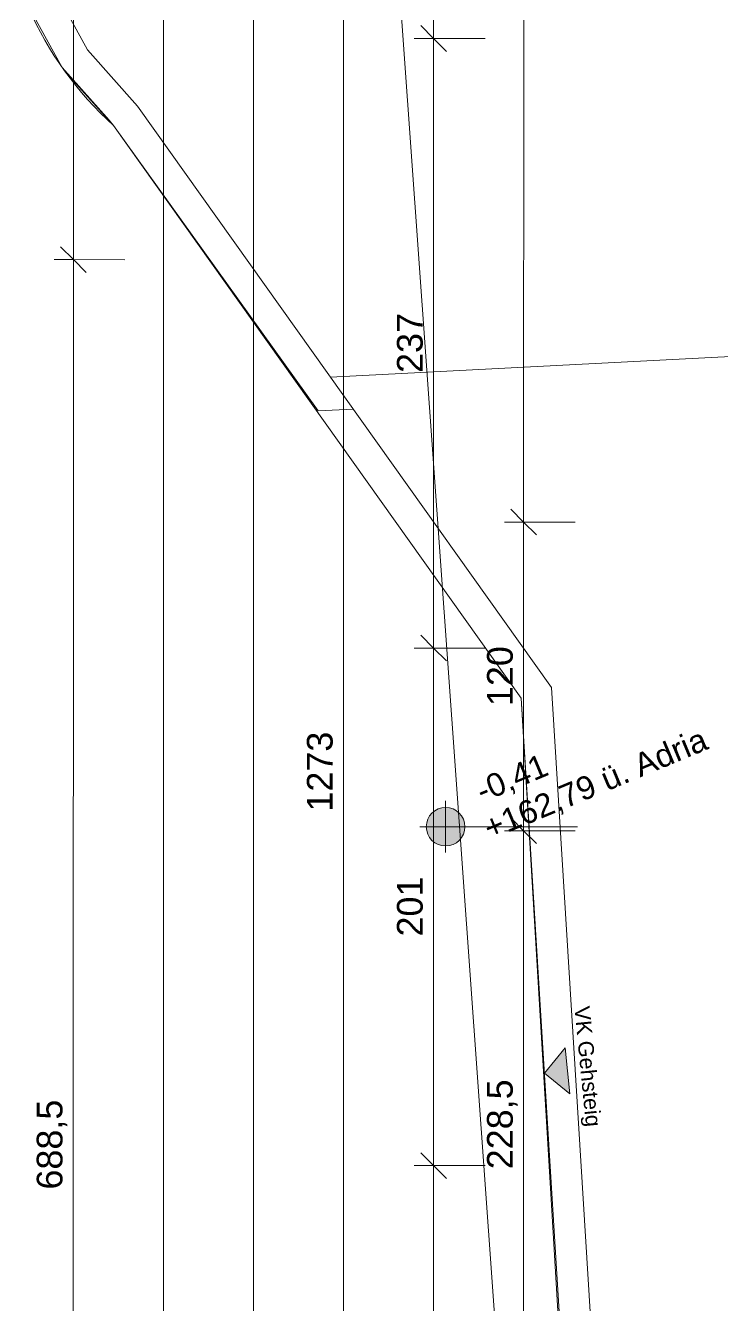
# Model space of a CAD drawing. Header units: metres. Extents: x -67.4 to -19.1, y 43.9 to 93.
# Drawn here: x -60.157 to -57.449, y 71.722 to 76.697 of the extents above; entities that cross this region are included whole.
import ezdxf

# ---------------------------------------------------------------- set-up
doc = ezdxf.new("R2010")
doc.units = ezdxf.units.M
for name, color, linetype, lineweight in [('A-DETL-GENF_', 92, 'Continuous', 13), ('A-DETL-THIN', 151, 'Continuous', 5), ('A_2D', 7, 'Continuous', 13), ('A_Bemassung-50_', 4, 'Continuous', 9), ('A_Bemassung_', 4, 'Continuous', 9), ('G-ANNO-DIMS_', 111, 'Continuous', 9), ('Geländevolumenkörper', 7, 'Continuous', 5), ('Sekundäre Höhenlinien', 250, 'Continuous', 5), ('Text', 130, 'Continuous', 9)]:
    doc.layers.add(name, color=color, linetype=linetype, lineweight=lineweight)
doc.styles.add('Arial_2', font='arial.ttf', dxfattribs={"height": 0.09})
doc.styles.add('Arial_5', font='arial.ttf', dxfattribs={"height": 0.1})
doc.styles.add('Arial_6', font='arial.ttf', dxfattribs={"height": 0.06})
doc.dimstyles.new('WGA-Bemaßung', dxfattribs={"dimscale": 0.3048, "dimtxt": 0.102026, "dimasz": 0.328084, "dimexe": 0.246063, "dimexo": 0.0625, "dimgap": 0.04101, "dimtad": 1, "dimdec": 1, "dimlfac": 100, "dimrnd": 0.5, "dimdsep": 46, "dimtxsty": 'Arial_5', "dimblk1": 'OBLIQUE', "dimblk2": 'OBLIQUE', "dimsah": 1, "dimcen": 0.09, "dimdle": 0.246063, "dimazin": 2, "dimtfac": 1, "dimtdec": 4, "dimtix": 1, "dimtmove": 0, "dimatfit": 3, "dimfxl": 0.656168, "dimfxlon": 1, "dimtvp": 1, "dimtolj": 1, "dimtzin": 0, "dimarcsym": 2})

# ---------------------------------------------------------------- blocks, each defined once
blk = doc.blocks.new('DIMBLOCK47-263_PP_00EG_BT2')
at = {"layer": 'A_Bemassung-50_', "lineweight": 35, "transparency": 16777216}
for p, q in [((-59.9708, 82.9801), (-60.0207, 83.0301)), ((-59.9708, 82.9801), (-59.9208, 82.9301)), ((-59.971, 75.7869), (-60.021, 75.8369)), ((-59.971, 75.7869), (-59.921, 75.7369))]:
    blk.add_line(p, q, dxfattribs=at)
at = {"layer": 'A_Bemassung-50_', "transparency": 16777216}
for p, q in [((-59.9708, 82.9801), (-60.0458, 82.9801)), ((-59.9708, 82.9801), (-59.971, 75.7869)), ((-59.9708, 82.9801), (-59.7708, 82.9801)), ((-59.971, 75.7869), (-60.046, 75.7869)), ((-59.971, 75.7869), (-59.771, 75.7868))]:
    blk.add_line(p, q, dxfattribs=at)
at = {"layer": 'A_Bemassung-50_', "color": 0, "transparency": 16777216, "insert": (-60.1132, 79.21), "char_height": 0.1, "width": 0.416266, "attachment_point": 1, "rotation": 90, "line_spacing_factor": 0.941778, "style": 'Arial_5'}
blk.add_mtext('719,5', dxfattribs=at)
blk = doc.blocks.new('_Oblique')
at = {"color": 0, "linetype": 'ByBlock', "lineweight": -2}
blk.add_line((-0.5, -0.5), (0.5, 0.5), dxfattribs=at)
blk = doc.blocks.new('DIMBLOCK48-263_PP_00EG_BT2')
at = {"layer": 'A_Bemassung-50_', "lineweight": 35, "transparency": 16777216}
for p, q in [((-59.971, 75.7869), (-60.021, 75.8369)), ((-59.971, 75.7869), (-59.921, 75.7369)), ((-59.9712, 68.9042), (-60.0212, 68.9542)), ((-59.9712, 68.9042), (-59.9212, 68.8542))]:
    blk.add_line(p, q, dxfattribs=at)
at = {"layer": 'A_Bemassung-50_', "transparency": 16777216}
for p, q in [((-59.971, 75.7869), (-60.046, 75.7869)), ((-59.971, 75.7869), (-59.9712, 68.9042)), ((-59.971, 75.7869), (-59.771, 75.7868)), ((-59.9712, 68.9042), (-60.0462, 68.9042)), ((-59.9712, 68.9042), (-59.7712, 68.9042))]:
    blk.add_line(p, q, dxfattribs=at)
at = {"layer": 'A_Bemassung-50_', "color": 0, "transparency": 16777216, "insert": (-60.1134, 72.1721), "char_height": 0.1, "width": 0.416266, "attachment_point": 1, "rotation": 90, "line_spacing_factor": 0.941778, "style": 'Arial_5'}
blk.add_mtext('688,5', dxfattribs=at)
blk = doc.blocks.new('DIMBLOCK54-263_PP_00EG_BT2')
at = {"layer": 'A_Bemassung-50_', "lineweight": 35, "transparency": 16777216}
for p, q in [((-59.6207, 83.2401), (-59.6707, 83.2901)), ((-59.6207, 83.2401), (-59.5707, 83.1901)), ((-59.6218, 47.652), (-59.6718, 47.702)), ((-59.6218, 47.652), (-59.5718, 47.602))]:
    blk.add_line(p, q, dxfattribs=at)
at = {"layer": 'A_Bemassung-50_', "transparency": 16777216}
for p, q in [((-59.6207, 83.3151), (-59.6218, 47.577)), ((-59.6207, 83.2401), (-59.6957, 83.2401)), ((-59.6207, 83.2401), (-59.4207, 83.2401)), ((-59.6218, 47.652), (-59.6968, 47.652)), ((-59.6218, 47.652), (-59.4218, 47.652))]:
    blk.add_line(p, q, dxfattribs=at)
at = {"layer": 'A_Bemassung-50_', "color": 0, "transparency": 16777216, "insert": (-59.7636, 65.2922), "char_height": 0.1, "width": 0.369177, "attachment_point": 1, "rotation": 90, "line_spacing_factor": 0.941778, "style": 'Arial_5'}
blk.add_mtext('3559', dxfattribs=at)
blk = doc.blocks.new('DIMBLOCK57-263_PP_00EG_BT2')
at = {"layer": 'A_Bemassung-50_', "lineweight": 35, "transparency": 16777216}
for p, q in [((-59.2708, 80.5194), (-59.3208, 80.5694)), ((-59.2708, 80.5194), (-59.2208, 80.4694)), ((-59.2718, 47.652), (-59.3218, 47.702)), ((-59.2718, 47.652), (-59.2218, 47.602))]:
    blk.add_line(p, q, dxfattribs=at)
at = {"layer": 'A_Bemassung-50_', "transparency": 16777216}
for p, q in [((-59.2708, 80.5194), (-59.3458, 80.5194)), ((-59.2708, 80.5194), (-59.2718, 47.577)), ((-59.2708, 80.5194), (-59.0708, 80.5194)), ((-59.2718, 47.652), (-59.3468, 47.652)), ((-59.2718, 47.652), (-59.0718, 47.652))]:
    blk.add_line(p, q, dxfattribs=at)
at = {"layer": 'A_Bemassung-50_', "color": 0, "transparency": 16777216, "insert": (-59.4136, 63.8738), "char_height": 0.1, "width": 0.50856, "attachment_point": 1, "rotation": 90, "line_spacing_factor": 0.941778, "style": 'Arial_5'}
blk.add_mtext('3286,5', dxfattribs=at)
blk = doc.blocks.new('DIMBLOCK101-263_PP_00EG_BT2')
at = {"layer": 'A_Bemassung-50_', "lineweight": 35, "transparency": 16777216}
for p, q in [((-58.5711, 72.2655), (-58.6211, 72.3155)), ((-58.5711, 72.2655), (-58.5211, 72.2155)), ((-58.5711, 70.2542), (-58.6211, 70.3042)), ((-58.5711, 70.2542), (-58.5211, 70.2042))]:
    blk.add_line(p, q, dxfattribs=at)
at = {"layer": 'A_Bemassung-50_', "transparency": 16777216}
for p, q in [((-58.5711, 72.2655), (-58.6461, 72.2655)), ((-58.5711, 70.2542), (-58.5711, 72.2655)), ((-58.5711, 72.2655), (-58.3711, 72.2655)), ((-58.5711, 70.2542), (-58.6461, 70.2542)), ((-58.5711, 70.2542), (-58.3711, 70.2542))]:
    blk.add_line(p, q, dxfattribs=at)
at = {"layer": 'A_Bemassung-50_', "color": 0, "transparency": 16777216, "insert": (-58.7134, 71.1445), "char_height": 0.1, "width": 0.276883, "attachment_point": 1, "rotation": 90, "line_spacing_factor": 0.941778, "style": 'Arial_5'}
blk.add_mtext('201', dxfattribs=at)
blk = doc.blocks.new('DIMBLOCK102-263_PP_00EG_BT2')
at = {"layer": 'A_Bemassung-50_', "lineweight": 35, "transparency": 16777216}
for p, q in [((-58.571, 74.2768), (-58.621, 74.3268)), ((-58.571, 74.2768), (-58.521, 74.2268)), ((-58.5711, 72.2655), (-58.6211, 72.3155)), ((-58.5711, 72.2655), (-58.5211, 72.2155))]:
    blk.add_line(p, q, dxfattribs=at)
at = {"layer": 'A_Bemassung-50_', "transparency": 16777216}
for p, q in [((-58.571, 74.2768), (-58.646, 74.2768)), ((-58.5711, 72.2655), (-58.571, 74.2768)), ((-58.571, 74.2768), (-58.371, 74.2768)), ((-58.5711, 72.2655), (-58.6461, 72.2655)), ((-58.5711, 72.2655), (-58.3711, 72.2655))]:
    blk.add_line(p, q, dxfattribs=at)
at = {"layer": 'A_Bemassung-50_', "color": 0, "transparency": 16777216, "insert": (-58.7134, 73.1558), "char_height": 0.1, "width": 0.276883, "attachment_point": 1, "rotation": 90, "line_spacing_factor": 0.941778, "style": 'Arial_5'}
blk.add_mtext('201', dxfattribs=at)
blk = doc.blocks.new('DIMBLOCK103-263_PP_00EG_BT2')
at = {"layer": 'A_Bemassung-50_', "lineweight": 35, "transparency": 16777216}
for p, q in [((-58.5709, 76.6466), (-58.6209, 76.6967)), ((-58.5709, 76.6466), (-58.5209, 76.5966)), ((-58.571, 74.2768), (-58.621, 74.3268)), ((-58.571, 74.2768), (-58.521, 74.2268))]:
    blk.add_line(p, q, dxfattribs=at)
at = {"layer": 'A_Bemassung-50_', "transparency": 16777216}
for p, q in [((-58.5709, 76.6466), (-58.6459, 76.6467)), ((-58.571, 74.2768), (-58.5709, 76.6466)), ((-58.5709, 76.6466), (-58.3709, 76.6466)), ((-58.571, 74.2768), (-58.646, 74.2768)), ((-58.571, 74.2768), (-58.371, 74.2768))]:
    blk.add_line(p, q, dxfattribs=at)
at = {"layer": 'A_Bemassung-50_', "color": 0, "transparency": 16777216, "insert": (-58.7133, 75.3464), "char_height": 0.1, "width": 0.276883, "attachment_point": 1, "rotation": 90, "line_spacing_factor": 0.941778, "style": 'Arial_5'}
blk.add_mtext('237', dxfattribs=at)
blk = doc.blocks.new('DIMBLOCK104-263_PP_00EG_BT2')
at = {"layer": 'A_Bemassung-50_', "lineweight": 35, "transparency": 16777216}
for p, q in [((-58.5707, 83.24), (-58.6207, 83.29)), ((-58.5707, 83.24), (-58.5207, 83.19)), ((-58.5709, 76.6466), (-58.6209, 76.6967)), ((-58.5709, 76.6466), (-58.5209, 76.5966))]:
    blk.add_line(p, q, dxfattribs=at)
at = {"layer": 'A_Bemassung-50_', "transparency": 16777216}
for p, q in [((-58.5709, 76.6466), (-58.5707, 83.315)), ((-58.5707, 83.24), (-58.6457, 83.24)), ((-58.5707, 83.24), (-58.3707, 83.24)), ((-58.5709, 76.6466), (-58.6459, 76.6467)), ((-58.5709, 76.6466), (-58.3709, 76.6466))]:
    blk.add_line(p, q, dxfattribs=at)
at = {"layer": 'A_Bemassung-50_', "color": 0, "transparency": 16777216, "insert": (-58.7132, 79.7699), "char_height": 0.1, "width": 0.416266, "attachment_point": 1, "rotation": 90, "line_spacing_factor": 0.941778, "style": 'Arial_5'}
blk.add_mtext('659,5', dxfattribs=at)
blk = doc.blocks.new('DIMBLOCK129-263_PP_00EG_BT2')
at = {"layer": 'A_Bemassung-50_', "lineweight": 35, "transparency": 16777216}
for p, q in [((-58.9208, 80.1594), (-58.9708, 80.2094)), ((-58.9208, 80.1594), (-58.8708, 80.1094)), ((-58.9212, 67.4307), (-58.9712, 67.4807)), ((-58.9212, 67.4307), (-58.8712, 67.3807))]:
    blk.add_line(p, q, dxfattribs=at)
at = {"layer": 'A_Bemassung-50_', "transparency": 16777216}
for p, q in [((-58.9208, 80.1594), (-58.9958, 80.1594)), ((-58.9212, 67.4307), (-58.9208, 80.1594)), ((-58.9208, 80.1594), (-58.7208, 80.1594)), ((-58.9212, 67.4307), (-58.9962, 67.4307)), ((-58.9212, 67.4307), (-58.7212, 67.4307))]:
    blk.add_line(p, q, dxfattribs=at)
at = {"layer": 'A_Bemassung-50_', "color": 0, "transparency": 16777216, "insert": (-59.0634, 73.6413), "char_height": 0.1, "width": 0.369177, "attachment_point": 1, "rotation": 90, "line_spacing_factor": 0.941778, "style": 'Arial_5'}
blk.add_mtext('1273', dxfattribs=at)
blk = doc.blocks.new('Höhenkoten - 018-7698952-263_PP_00EG_BT2')
at = {"layer": 'G-ANNO-DIMS_'}
h = blk.add_hatch(color=256, dxfattribs=at)
edge = h.paths.add_edge_path()
edge.add_line((0, 0), (0, 0.0015))
edge.add_arc((0, 0), 0.0015, 0, 90, ccw=False)
edge.add_line((0.0015, 0), (0, 0))
h = blk.add_hatch(color=256, dxfattribs=at)
edge = h.paths.add_edge_path()
edge.add_line((0, 0), (0, -0.0015))
edge.add_arc((0, 0), 0.0015, 180, 270, ccw=False)
edge.add_line((-0.0015, 0), (0, 0))
for p, q in [((0, 0), (0, 0.002)), ((-0.002, 0), (0.010242, 0)), ((0, 0), (0, -0.002))]:
    blk.add_line(p, q, dxfattribs=at)
blk.add_circle((0, 0), 0.0015, dxfattribs=at)
blk = doc.blocks.new('Höhenkoten - 018-55641-263_PP_00EG_BT2')
at = {"layer": 'G-ANNO-DIMS_'}
h = blk.add_hatch(color=256, dxfattribs=at)
edge = h.paths.add_edge_path()
edge.add_line((0, 0), (0, 0.0015))
edge.add_arc((0, 0), 0.0015, 0, 90, ccw=False)
edge.add_line((0.0015, 0), (0, 0))
h = blk.add_hatch(color=256, dxfattribs=at)
edge = h.paths.add_edge_path()
edge.add_line((0, 0), (0, -0.0015))
edge.add_arc((0, 0), 0.0015, 180, 270, ccw=False)
edge.add_line((-0.0015, 0), (0, 0))
for p, q in [((0, 0), (0, 0.002)), ((-0.002, 0), (0.010242, 0)), ((0, 0), (0, -0.002))]:
    blk.add_line(p, q, dxfattribs=at)
blk.add_circle((0, 0), 0.0015, dxfattribs=at)
blk = doc.blocks.new('DIMBLOCK312-263_PP_00EG_BT2')
at = {"layer": 'A_Bemassung-50_', "lineweight": 35, "transparency": 16777216}
for p, q in [((-58.2208, 80.3594), (-58.2708, 80.4094)), ((-58.2208, 80.3594), (-58.1708, 80.3094)), ((-58.221, 74.7668), (-58.271, 74.8168)), ((-58.221, 74.7668), (-58.171, 74.7168))]:
    blk.add_line(p, q, dxfattribs=at)
at = {"layer": 'A_Bemassung-50_', "transparency": 16777216}
for p, q in [((-58.2208, 80.3594), (-58.2958, 80.3594)), ((-58.2208, 80.3594), (-58.221, 74.7668)), ((-58.2208, 80.3594), (-58.0208, 80.3594)), ((-58.221, 74.7668), (-58.296, 74.7668)), ((-58.221, 74.7668), (-58.021, 74.7668))]:
    blk.add_line(p, q, dxfattribs=at)
at = {"layer": 'A_Bemassung-50_', "color": 0, "transparency": 16777216, "insert": (-58.3632, 77.3897), "char_height": 0.1, "width": 0.416266, "attachment_point": 1, "rotation": 90, "line_spacing_factor": 0.941778, "style": 'Arial_5'}
blk.add_mtext('559,5', dxfattribs=at)
blk = doc.blocks.new('DIMBLOCK313-263_PP_00EG_BT2')
at = {"layer": 'A_Bemassung-50_', "lineweight": 35, "transparency": 16777216}
for p, q in [((-58.221, 74.7668), (-58.271, 74.8168)), ((-58.221, 74.7668), (-58.171, 74.7168)), ((-58.221, 73.5668), (-58.271, 73.6168)), ((-58.221, 73.5668), (-58.171, 73.5168))]:
    blk.add_line(p, q, dxfattribs=at)
at = {"layer": 'A_Bemassung-50_', "transparency": 16777216}
for p, q in [((-58.221, 74.7668), (-58.296, 74.7668)), ((-58.221, 74.7668), (-58.221, 73.5668)), ((-58.221, 74.7668), (-58.021, 74.7668)), ((-58.221, 73.5668), (-58.296, 73.5668)), ((-58.221, 73.5668), (-58.021, 73.5668))]:
    blk.add_line(p, q, dxfattribs=at)
at = {"layer": 'A_Bemassung-50_', "color": 0, "transparency": 16777216, "insert": (-58.3633, 74.0514), "char_height": 0.1, "width": 0.276883, "attachment_point": 1, "rotation": 90, "line_spacing_factor": 0.941778, "style": 'Arial_5'}
blk.add_mtext('120', dxfattribs=at)
blk = doc.blocks.new('DIMBLOCK314-263_PP_00EG_BT2')
at = {"layer": 'A_Bemassung-50_', "lineweight": 35, "transparency": 16777216}
for p, q in [((-58.221, 73.5668), (-58.271, 73.6168)), ((-58.221, 73.5668), (-58.171, 73.5168)), ((-58.2211, 71.282), (-58.2711, 71.332)), ((-58.2211, 71.282), (-58.1711, 71.232))]:
    blk.add_line(p, q, dxfattribs=at)
at = {"layer": 'A_Bemassung-50_', "transparency": 16777216}
for p, q in [((-58.221, 73.5668), (-58.296, 73.5668)), ((-58.221, 73.5668), (-58.2211, 71.282)), ((-58.221, 73.5668), (-58.021, 73.5668)), ((-58.2211, 71.282), (-58.2961, 71.282)), ((-58.2211, 71.282), (-58.0211, 71.282))]:
    blk.add_line(p, q, dxfattribs=at)
at = {"layer": 'A_Bemassung-50_', "color": 0, "transparency": 16777216, "insert": (-58.3634, 72.2509), "char_height": 0.1, "width": 0.416266, "attachment_point": 1, "rotation": 90, "line_spacing_factor": 0.941778, "style": 'Arial_5'}
blk.add_mtext('228,5', dxfattribs=at)

msp = doc.modelspace()

# ---------------------------------------------------------------- hatches: boundary and pattern name
at = {"layer": 'A-DETL-GENF_'}
msp.add_hatch(color=7, dxfattribs=at).paths.add_polyline_path([(-58.042, 72.5445), (-58.0596, 72.7236), (-58.1404, 72.6252)])

# ---------------------------------------------------------------- linework, layer by layer
at = {"layer": 'A-DETL-THIN'}
for p, q in [((-58.231, 74.0823), (-59.8154, 76.3085)), ((-57.9479, 69.3491), (-58.231, 74.0823))]:
    msp.add_line(p, q, dxfattribs=at)
msp.add_arc((-58.9062, 77.313), 1.3548, 203.7502, 227.8518, dxfattribs=at)
at = {"layer": 'A_2D', "lineweight": 18}
msp.add_line((-56.4021, 44.7333), (-59.107, 82.4773), dxfattribs=at)
at = {"layer": 'A_2D', "lineweight": 5}
for p, q in [((-58.0596, 72.7236), (-58.1404, 72.6252)), ((-58.042, 72.5445), (-58.0596, 72.7236)), ((-58.1404, 72.6252), (-58.042, 72.5445))]:
    msp.add_line(p, q, dxfattribs=at)
at = {"layer": 'Geländevolumenkörper', "color": 250}
for p, q in [((-59.9156, 76.603), (-60.0433, 76.8344)), ((-60.1566, 76.7914), (-60.0143, 76.5334)), ((-59.7213, 76.3832), (-59.9156, 76.603)), ((-60.0143, 76.5334), (-59.8154, 76.3085)), ((-60.0085, 76.5269), (-60.0043, 76.5194)), ((-60.0043, 76.5194), (-59.8154, 76.3085)), ((-58.1134, 74.1239), (-59.7213, 76.3832)), ((-59.8154, 76.3085), (-58.231, 74.0823)), ((-58.231, 74.0823), (-56.7302, 49.9585)), ((-56.6105, 49.9664), (-58.1134, 74.1239))]:
    msp.add_line(p, q, dxfattribs=at)
at = {"layer": 'Sekundäre Höhenlinien'}
for p, q in [((-59.8318, 76.3296), (-60.0143, 76.5334)), ((-59.8144, 76.3089), (-59.8318, 76.3296)), ((-59.0199, 75.1992), (-59.8144, 76.3089)), ((-56.7806, 75.443), (-58.9716, 75.3299)), ((-58.8836, 75.2062), (-59.0199, 75.1992))]:
    msp.add_line(p, q, dxfattribs=at)

# ---------------------------------------------------------------- block references
at = {"layer": 'G-ANNO-DIMS_', "xscale": 49.99999999999998, "yscale": 49.99999999999998, "zscale": 49.99999999999998}
msp.add_blockref('Höhenkoten - 018-7698952-263_PP_00EG_BT2', (-58.5243, 73.5827), dxfattribs=at)
at = {"layer": 'G-ANNO-DIMS_', "extrusion": (0, 0, -1), "xscale": 49.99999999999998, "yscale": 49.99999999999998, "zscale": 49.99999999999998, "rotation": 180}
msp.add_blockref('Höhenkoten - 018-55641-263_PP_00EG_BT2', (58.5243, 73.5827), dxfattribs=at)

# ---------------------------------------------------------------- texts
at = {"layer": 'G-ANNO-DIMS_', "char_height": 0.09, "attachment_point": 1, "rotation": 22.64, "line_spacing_factor": 0.941778, "style": 'Arial_2'}
for s, insert, width in [('+162,79 ü. Adria', (-58.387, 73.6135), 1.107329), ('-0,41', (-58.4166, 73.7588), 0.342666)]:
    msp.add_mtext(s, dxfattribs=dict(at, insert=insert, width=width))
at = {"layer": 'Text', "color": 7, "insert": (-57.9647, 72.888), "char_height": 0.06, "width": 0.609283, "attachment_point": 1, "rotation": 275.64, "style": 'Arial_6'}
msp.add_mtext('VK Gehsteig', dxfattribs=at)

# ---------------------------------------------------------------- dimensions: what is measured, and where the dimension line sits
at = {"layer": 'A_Bemassung_'}
for base, p1, p2, override, picture, middle in [((-59.6218, 47.652), (-59.4207, 83.2401), (-59.4218, 47.652), {"dimpost": '<>', "dimfxl": 35.588041}, 'DIMBLOCK54-263_PP_00EG_BT2', (-59.6849, 65.446)), ((-58.5707, 83.24), (-58.3709, 76.6466), (-58.3707, 83.24), {"dimpost": '<>', "dimfxl": 6.593378}, 'DIMBLOCK104-263_PP_00EG_BT2', (-58.6344, 79.9433)), ((-59.971, 75.7869), (-59.7708, 82.9801), (-59.771, 75.7868), {"dimpost": '<>', "dimfxl": 7.193216}, 'DIMBLOCK47-263_PP_00EG_BT2', (-60.0344, 79.3835)), ((-59.2718, 47.652), (-59.0708, 80.5194), (-59.0718, 47.652), {"dimpost": '<>', "dimfxl": 32.867436}, 'DIMBLOCK57-263_PP_00EG_BT2', (-59.3349, 64.0857)), ((-58.221, 74.7668), (-58.0208, 80.3594), (-58.021, 74.7668), {"dimpost": '<>', "dimfxl": 5.592612}, 'DIMBLOCK312-263_PP_00EG_BT2', (-58.2845, 77.5631)), ((-58.9208, 80.1594), (-58.7212, 67.4307), (-58.7208, 80.1594), {"dimpost": '<>', "dimfxl": 12.728688}, 'DIMBLOCK129-263_PP_00EG_BT2', (-58.9846, 73.7951)), ((-58.5709, 76.6466), (-58.371, 74.2768), (-58.3709, 76.6466), {"dimpost": '<>', "dimfxl": 2.369838}, 'DIMBLOCK103-263_PP_00EG_BT2', (-58.6346, 75.4617)), ((-59.9712, 68.9042), (-59.771, 75.7868), (-59.7712, 68.9042), {"dimpost": '<>', "dimfxl": 6.882612}, 'DIMBLOCK48-263_PP_00EG_BT2', (-60.0346, 72.3455)), ((-58.221, 73.5668), (-58.021, 74.7668), (-58.021, 73.5668), {"dimpost": '<>', "dimfxl": 1.2}, 'DIMBLOCK313-263_PP_00EG_BT2', (-58.2846, 74.1668)), ((-58.571, 74.2768), (-58.3711, 72.2655), (-58.371, 74.2768), {"dimpost": '<>', "dimfxl": 2.011306}, 'DIMBLOCK102-263_PP_00EG_BT2', (-58.6346, 73.2712)), ((-58.2211, 71.282), (-58.021, 73.5668), (-58.0211, 71.282), {"dimpost": '<>', "dimfxl": 2.284817}, 'DIMBLOCK314-263_PP_00EG_BT2', (-58.2846, 72.4244)), ((-58.5711, 72.2655), (-58.3711, 70.2542), (-58.3711, 72.2655), {"dimpost": '<>', "dimfxl": 2.011306}, 'DIMBLOCK101-263_PP_00EG_BT2', (-58.6347, 71.2599))]:
    dim = msp.add_linear_dim(base=base, p1=p1, p2=p2, angle=89.9983, dimstyle='WGA-Bemaßung', override=override, dxfattribs=at)
    dim.commit()
    dim.dimension.update_dxf_attribs({"geometry": picture, "text_midpoint": middle})

doc.saveas('drawing.dxf')
